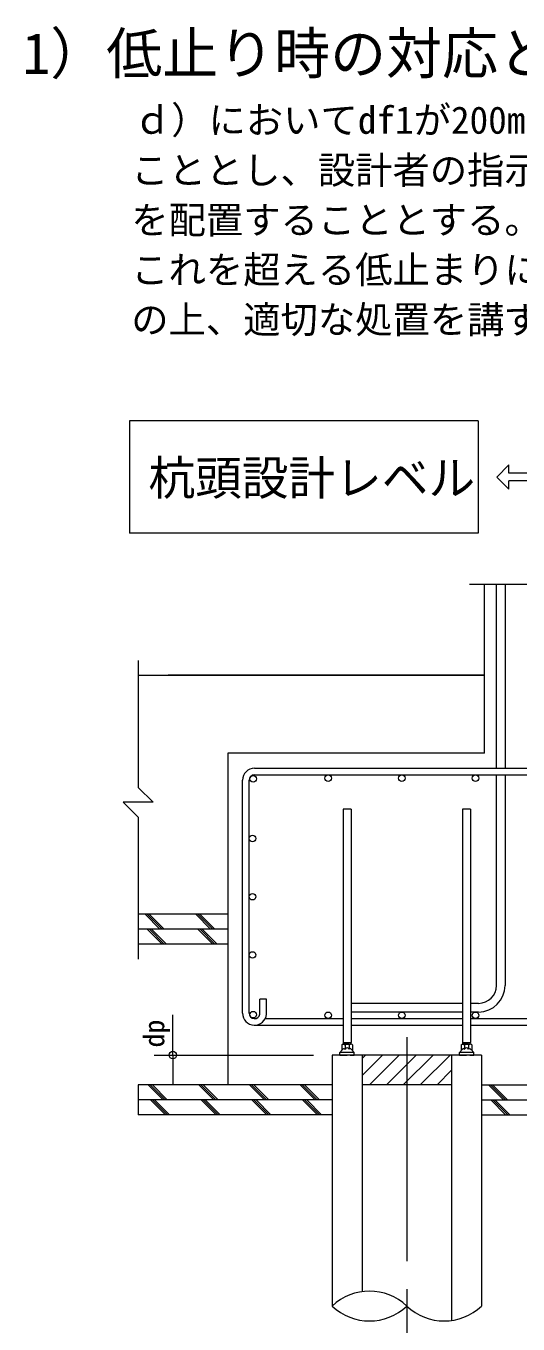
# Model space of a CAD drawing. Units: millimetres on the paper. Extents: x -269 to 150, y -163 to 142.
# Drawn here: x 75.2 to 101.6, y -126.4 to -56.9 of the extents above; entities that cross this region are included whole.
import ezdxf
from ezdxf.enums import TextEntityAlignment as Align

# ---------------------------------------------------------------- set-up
doc = ezdxf.new("R2010")
doc.units = ezdxf.units.MM
doc.linetypes.add('CHAIN', pattern=[18.5, 12, -1.5, 3.5, -1.5])
doc.layers.add('0-0_シート1', color=7, linetype='Continuous', lineweight=13)
doc.styles.add('ＭＳ ゴシック', font='')
doc.styles.get('ＭＳ ゴシック').set_extended_font_data('MS Gothic')

msp = doc.modelspace()

# ---------------------------------------------------------------- linework, layer by layer
at = {"layer": '0-0_シート1'}
for p, q in [((80.74, -78.088), (80.74, -84.088)), ((99.415, -78.088), (80.74, -78.088)), ((99.415, -78.088), (99.415, -84.088)), ((100.415, -81.088), (101.06, -80.443)), ((101.06, -80.888), (101.06, -80.443)), ((109.324, -80.888), (101.06, -80.888)), ((109.324, -81.288), (101.06, -81.288)), ((99.415, -84.088), (80.74, -84.088)), ((104.392, -86.845), (98.952, -86.845)), ((99.752, -95.885), (99.752, -86.845)), ((100.392, -96.685), (100.392, -86.845)), ((100.856, -86.845), (100.856, -96.685)), ((81.192, -90.907), (81.192, -97.707)), ((81.192, -91.707), (99.752, -91.707)), ((99.752, -91.707), (82.803, -91.707)), ((87.432, -96.685), (122.952, -96.685)), ((87.432, -97.037), (122.952, -97.037)), ((100.392, -108.315), (100.392, -97.037)), ((100.856, -97.037), (100.856, -108.315)), ((81.192, -97.707), (81.992, -98.507)), ((86.792, -109.803), (86.792, -97.325)), ((87.144, -109.803), (87.144, -97.325)), ((81.192, -99.307), (80.392, -98.507)), ((81.992, -98.507), (80.392, -98.507)), ((81.192, -99.307), (81.192, -106.907)), ((92.61, -98.871), (92.61, -111.371)), ((99.01, -98.871), (99.01, -111.371)), ((85.992, -104.507), (81.192, -104.507)), ((82.363, -105.307), (81.563, -104.507)), ((82.476, -105.307), (81.676, -104.507)), ((82.589, -105.307), (81.789, -104.507)), ((85.078, -105.307), (84.278, -104.507)), ((85.191, -105.307), (84.391, -104.507)), ((85.304, -105.307), (84.504, -104.507)), ((85.992, -105.307), (81.192, -105.307)), ((82.484, -106.107), (81.684, -105.307)), ((82.597, -106.107), (81.797, -105.307)), ((82.71, -106.107), (81.91, -105.307)), ((85.199, -106.107), (84.399, -105.307)), ((85.312, -106.107), (84.512, -105.307)), ((85.425, -106.107), (84.625, -105.307)), ((85.992, -106.107), (81.192, -106.107)), ((87.715, -109.858), (87.715, -109.058)), ((98.575, -109.275), (92.61, -109.275)), ((98.575, -109.739), (92.61, -109.739)), ((99.432, -109.275), (99.01, -109.275)), ((99.432, -109.739), (99.01, -109.739)), ((83.054, -112.043), (83.054, -109.894)), ((87.432, -110.443), (92.175, -110.443)), ((88.004, -110.091), (92.175, -110.091)), ((92.61, -110.091), (98.575, -110.091)), ((92.61, -110.443), (98.575, -110.443)), ((99.01, -110.091), (107.592, -110.091)), ((99.01, -110.443), (107.592, -110.443)), ((92.152, -111.755), (92.008, -111.899)), ((92.008, -112.043), (92.008, -111.899)), ((92.776, -111.899), (92.008, -111.899)), ((92.104, -111.499), (92.152, -111.467)), ((92.104, -111.499), (92.104, -111.803)), ((92.152, -111.467), (92.205, -111.467)), ((92.201, -111.707), (92.152, -111.755)), ((92.175, -111.371), (92.61, -111.371)), ((92.175, -111.371), (92.193, -111.393)), ((92.592, -111.393), (92.193, -111.393)), ((92.193, -111.467), (92.193, -111.393)), ((92.241, -111.703), (92.28, -111.73)), ((92.28, -111.494), (92.28, -111.73)), ((92.332, -111.467), (92.363, -111.467)), ((92.363, -111.467), (92.393, -111.467)), ((92.422, -111.467), (92.392, -111.467)), ((92.452, -111.467), (92.422, -111.467)), ((92.504, -111.494), (92.504, -111.73)), ((92.543, -111.703), (92.504, -111.73)), ((92.632, -111.467), (92.58, -111.467)), ((92.584, -111.707), (92.632, -111.755)), ((92.61, -111.371), (92.592, -111.393)), ((92.592, -111.467), (92.592, -111.393)), ((92.68, -111.499), (92.632, -111.467)), ((92.632, -111.755), (92.776, -111.899)), ((92.68, -111.499), (92.68, -111.803)), ((92.776, -112.043), (92.776, -111.899)), ((98.552, -111.755), (98.408, -111.899)), ((98.408, -112.043), (98.408, -111.899)), ((99.176, -111.899), (98.408, -111.899)), ((98.504, -111.499), (98.552, -111.467)), ((98.504, -111.499), (98.504, -111.803)), ((98.552, -111.467), (98.605, -111.467)), ((98.601, -111.707), (98.552, -111.755)), ((98.575, -111.371), (99.01, -111.371)), ((98.575, -111.371), (98.593, -111.393)), ((98.992, -111.393), (98.593, -111.393)), ((98.593, -111.467), (98.593, -111.393)), ((98.641, -111.703), (98.68, -111.73)), ((98.68, -111.494), (98.68, -111.73)), ((98.732, -111.467), (98.763, -111.467)), ((98.763, -111.467), (98.793, -111.467)), ((98.822, -111.467), (98.792, -111.467)), ((98.852, -111.467), (98.822, -111.467)), ((98.904, -111.494), (98.904, -111.73)), ((98.943, -111.703), (98.904, -111.73)), ((99.032, -111.467), (98.98, -111.467)), ((98.984, -111.707), (99.032, -111.755)), ((99.01, -111.371), (98.992, -111.393)), ((98.992, -111.467), (98.992, -111.393)), ((99.08, -111.499), (99.032, -111.467)), ((99.032, -111.755), (99.176, -111.899)), ((99.08, -111.499), (99.08, -111.803)), ((99.176, -112.043), (99.176, -111.899)), ((82.054, -112.043), (90.599, -112.043)), ((83.054, -112.043), (83.054, -113.643)), ((99.592, -112.043), (91.592, -112.043)), ((91.592, -112.043), (91.592, -125.485)), ((92.008, -112.043), (92.392, -112.043)), ((92.776, -112.043), (92.392, -112.043)), ((92.562, -112.043), (92.776, -112.043)), ((93.192, -112.043), (93.192, -124.713)), ((94.284, -112.043), (93.192, -113.135)), ((93.379, -112.043), (93.192, -112.23)), ((95.189, -112.043), (93.589, -113.643)), ((96.094, -112.043), (94.494, -113.643)), ((96.999, -112.043), (95.399, -113.643)), ((97.905, -112.043), (96.305, -113.643)), ((97.992, -112.043), (97.992, -126.257)), ((98.408, -112.043), (98.792, -112.043)), ((99.176, -112.043), (98.792, -112.043)), ((98.962, -112.043), (99.176, -112.043)), ((99.592, -112.043), (99.592, -125.485)), ((97.992, -112.86), (97.21, -113.643)), ((91.592, -113.643), (81.192, -113.643)), ((81.192, -113.643), (81.192, -115.243)), ((82.532, -114.443), (81.732, -113.643)), ((82.645, -114.443), (81.845, -113.643)), ((82.758, -114.443), (81.958, -113.643)), ((85.247, -114.443), (84.447, -113.643)), ((85.36, -114.443), (84.56, -113.643)), ((85.474, -114.443), (84.674, -113.643)), ((87.963, -114.443), (87.163, -113.643)), ((88.076, -114.443), (87.276, -113.643)), ((88.189, -114.443), (87.389, -113.643)), ((90.678, -114.443), (89.878, -113.643)), ((90.791, -114.443), (89.991, -113.643)), ((90.904, -114.443), (90.104, -113.643)), ((97.992, -113.643), (93.192, -113.643)), ((99.592, -113.643), (104.976, -113.643)), ((100.763, -114.443), (99.963, -113.643)), ((100.876, -114.443), (100.076, -113.643)), ((100.989, -114.443), (100.189, -113.643)), ((91.592, -114.443), (81.192, -114.443)), ((82.653, -115.243), (81.853, -114.443)), ((82.766, -115.243), (81.966, -114.443)), ((82.88, -115.243), (82.08, -114.443)), ((85.368, -115.243), (84.568, -114.443)), ((85.482, -115.243), (84.682, -114.443)), ((85.595, -115.243), (84.795, -114.443)), ((88.084, -115.243), (87.284, -114.443)), ((88.197, -115.243), (87.397, -114.443)), ((88.31, -115.243), (87.51, -114.443)), ((90.799, -115.243), (89.999, -114.443)), ((90.912, -115.243), (90.112, -114.443)), ((91.025, -115.243), (90.225, -114.443)), ((99.592, -114.443), (104.303, -114.443)), ((100.884, -115.243), (100.084, -114.443)), ((100.997, -115.243), (100.197, -114.443)), ((101.11, -115.243), (100.31, -114.443)), ((91.592, -115.243), (81.192, -115.243))]:
    msp.add_line(p, q, dxfattribs=at)
at = {"layer": '0-0_シート1', "linetype": 'CHAIN'}
msp.add_line((95.592, -111.083), (95.592, -128.843), dxfattribs=at)
at = {"layer": '0-0_シート1'}
for points in [[(100.415, -81.088), (101.06, -81.733), (101.06, -81.288)], [(99.752, -95.885), (85.992, -95.885), (85.992, -113.643)], [(92.61, -98.871), (92.175, -98.871), (92.175, -111.371)], [(99.01, -98.871), (98.575, -98.871), (98.575, -111.371)], [(88.07, -109.858), (88.07, -109.058), (87.715, -109.058)], [(92.28, -111.467), (92.392, -111.467), (92.205, -111.467)], [(92.229, -111.472), (92.28, -111.494), (92.305, -111.481)], [(92.504, -111.467), (92.392, -111.467), (92.58, -111.467)], [(92.555, -111.472), (92.504, -111.494), (92.48, -111.481)], [(98.68, -111.467), (98.792, -111.467), (98.605, -111.467)], [(98.629, -111.472), (98.68, -111.494), (98.705, -111.481)], [(98.904, -111.467), (98.792, -111.467), (98.98, -111.467)], [(98.955, -111.472), (98.904, -111.494), (98.88, -111.481)], [(99.592, -115.243), (103.631, -115.243), (104.744, -121.643)]]:
    msp.add_lwpolyline(points, dxfattribs=at)
for centre, radius in [((87.353, -97.246), 0.176), ((91.379, -97.213), 0.176), ((95.326, -97.213), 0.176), ((99.272, -97.213), 0.176), ((87.32, -100.445), 0.176), ((87.32, -103.564), 0.176), ((87.32, -106.684), 0.176), ((87.353, -109.882), 0.176), ((91.379, -109.915), 0.176), ((95.326, -109.915), 0.176), ((99.272, -109.915), 0.176), ((83.054, -112.043), 0.2)]:
    msp.add_circle(centre, radius, dxfattribs=at)
for centre, radius, start, end in [((87.432, -97.325), 0.64, 90, 180), ((87.432, -97.325), 0.288, 90, 180), ((99.432, -108.315), 0.96, 270, 0), ((99.432, -108.315), 1.424, 270, 0), ((87.432, -109.803), 0.64, 180, 355.0394), ((87.432, -109.803), 0.288, 180, 348.92982), ((92.223, -111.729), 0.032, 55.66132, 134.97215), ((92.205, -111.531), 0.064, 67.11288, 89.94435), ((92.42, -111.829), 0.172, 99.461, 144.66692), ((92.363, -111.595), 0.128, 90, 116.94786), ((92.364, -111.829), 0.172, 35.33307, 80.53897), ((92.422, -111.595), 0.128, 63.05212, 90), ((92.561, -111.729), 0.032, 45.02785, 124.33867), ((92.58, -111.531), 0.064, 90.05565, 112.88712), ((98.623, -111.729), 0.032, 55.66132, 134.97215), ((98.605, -111.531), 0.064, 67.11288, 89.94435), ((98.82, -111.829), 0.172, 99.461, 144.66692), ((98.763, -111.595), 0.128, 90, 116.94786), ((98.764, -111.829), 0.172, 35.33307, 80.53897), ((98.822, -111.595), 0.128, 63.05212, 90), ((98.961, -111.729), 0.032, 45.02785, 124.33867), ((98.98, -111.531), 0.064, 90.05565, 112.88712), ((93.592, -127.585), 2.9, 46.39725, 133.60272), ((93.592, -123.385), 2.9, 226.39726, 313.60275), ((97.592, -123.385), 2.9, 226.39726, 313.60274)]:
    msp.add_arc(centre, radius, start, end, dxfattribs=at)

# ---------------------------------------------------------------- texts
at = {"layer": '0-0_シート1', "style": 'ＭＳ ゴシック'}
for s, height, p in [('1）低止り時の対応として', 2.199, (74.989, -60.161)), ('ｄ）においてdf1が200mm以上低くなる場合は下記による', 1.466, (80.967, -63.146)), ('こととし、設計者の指示に従い、適切な増し打ち補強筋', 1.466, (80.826, -65.829)), ('を配置することとする。但し、df1は400mmを上限とし、', 1.466, (80.826, -68.496)), ('これを超える低止まりについては、継杭などの詳細な検討', 1.466, (80.826, -71.162)), ('の上、適切な処置を講ずる。', 1.466, (80.826, -73.829)), ('杭頭設計レベル', 1.833, (81.749, -82.604))]:
    msp.add_text(s, height=height, dxfattribs=at).set_placement(p, align=Align.BOTTOM_LEFT)
msp.add_text('dp', height=1.1, rotation=90, dxfattribs=at).set_placement((82.924, -111.64), align=Align.BOTTOM_LEFT)

doc.saveas('drawing.dxf')
